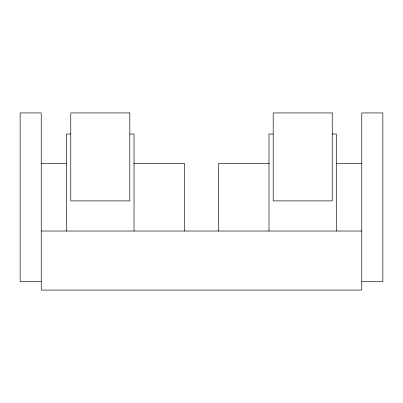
<?xml version="1.0" encoding="UTF-8"?>
<svg xmlns="http://www.w3.org/2000/svg" width="403" height="403" viewBox="0 0 403 403"><rect width="100%" height="100%" fill="white"/><g stroke="black" fill="none" stroke-linecap="round" stroke-linejoin="round"><path stroke-width="0.6" d="M70.762 134.023L66.54 134.023L66.54 231.02M129.801 134.023L134.023 134.023L134.023 231.02M273.199 134.023L268.977 134.023L268.977 231.02M332.238 134.023L336.46 134.023L336.46 231.02M41.237 163.542L66.394 163.542M133.69 163.542L184.629 163.542L184.629 231.02M269.31 163.542L218.371 163.542L218.371 231.02M336.606 163.542L361.763 163.542M41.237 231.02L361.763 231.02M41.237 281.632L20.15 281.632L20.15 112.936L41.237 112.936L41.237 290.064L361.763 290.064L361.763 112.936L382.85 112.936L382.85 281.632L361.763 281.632M129.801 112.936L70.762 112.936L70.762 200.901L129.801 200.901L129.801 112.936M332.238 112.936L273.199 112.936L273.199 200.901L332.238 200.901L332.238 112.936"/></g></svg>
